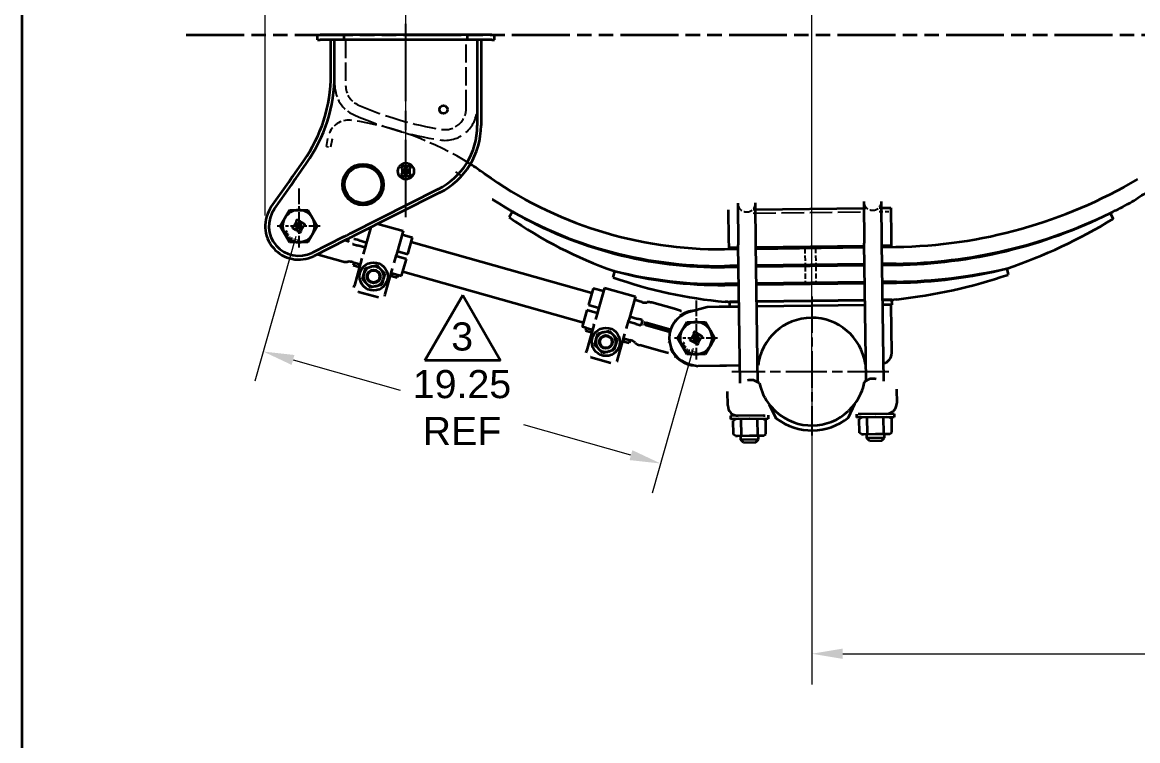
# Model space of a CAD drawing. Header units: inches. Extents: x 0 to 267, y 0 to 172.
# Drawn here: x 7.6 to 59.6, y 45.5 to 79 of the extents above; entities that cross this region are included whole.
import ezdxf
from ezdxf.enums import TextEntityAlignment as Align

# ---------------------------------------------------------------- set-up
doc = ezdxf.new("R2010")
doc.units = ezdxf.units.IN
doc.header["$LTSCALE"] = 8
doc.header["$MEASUREMENT"] = 0
for name, pattern in [('CHAIN', [0.7087, 0.4724, -0.0591, 0.1181, -0.0591]), ('DASHED', [0.2067, 0.1654, -0.0413]), ('DOUBLE_DASH_CHAIN', [1.2403, 0.6614, -0.0827, 0.1654, -0.0827, 0.1654, -0.0827])]:
    doc.linetypes.add(name, pattern=pattern)
for name, color, linetype, lineweight in [('Center Mark(Hutchens)', 7, 'Continuous', 25), ('Centerline(Hutchens)', 7, 'Continuous', 25), ('Dimensions(Hutchens)', 7, 'Continuous', 25), ('Hidden Edges(Hutchens)', 7, 'DASHED', 25), ('Phantom Lines(Hutchens)', 7, 'DOUBLE_DASH_CHAIN', 70), ('Sketch Geometry(Hutchens)', 7, 'Continuous', 35), ('Symbols(Hutchens)', 7, 'Continuous', 25), ('Visible Edges(Hutchens)', 7, 'Continuous', 35)]:
    doc.layers.add(name, color=color, linetype=linetype, lineweight=lineweight)
doc.styles.add('Hutchens .164', font='ARIAL.TTF')
doc.styles.add('Hutchens .180', font='ARIAL.TTF')
doc.dimstyles.new('HUTCHENS STD DIM X.XX', dxfattribs={"dimscale": 8, "dimtxt": 0.164, "dimasz": 0.18, "dimexe": 0.18, "dimexo": 0.0625, "dimgap": 0.09, "dimtad": 0, "dimtih": 1, "dimtoh": 1, "dimrnd": 1e-08, "dimzin": 4, "dimdsep": 46, "dimtxsty": 'Hutchens .164', "dimcen": 0.09, "dimclrd": 211, "dimclre": 211, "dimclrt": 7, "dimadec": 0, "dimazin": 1, "dimtfac": 0.762195, "dimtofl": 0, "dimtmove": 0, "dimatfit": 3, "dimfxl": 0, "dimtolj": 1, "dimtzin": 0, "dimlwd": 9, "dimlwe": 9, "dimarcsym": 0})

# ---------------------------------------------------------------- blocks, each defined once
blk = doc.blocks.new('Borders D-SIZE')
at = {"layer": 'Sketch Geometry(Hutchens)'}
blk.add_line((0.9537, 0.5117), (0.9537, 21.4797), dxfattribs=at)
at = {"layer": 'Symbols(Hutchens)', "color": 7}
for tag, height, style, p in [('PART_NO', 0.164, 'Hutchens .164', (33.0853, 2.8866)), ('Sheet_number', 0.164, 'Hutchens .164', (33.1339, 1.1147)), ('REV', 0.18, 'Hutchens .180', (33.0853, 1.5662)), ('SHTS_(TOTAL)', 0.164, 'Hutchens .164', (33.1339, 0.6452))]:
    blk.add_attdef(tag, text='', height=height, rotation=270, dxfattribs=dict(at, style=style)).set_placement(p, align=Align.MIDDLE_CENTER)
blk = doc.blocks.new('*D30')
at = {"layer": 'Defpoints', "color": 0, "linetype": 'Continuous'}
for p in [(44.44, 62.729), (104.44, 62.78), (104.44, 49.579)]:
    blk.add_point(p, dxfattribs=at)
at = {"layer": 'Dimensions(Hutchens)', "color": 211, "linetype": 'Continuous', "lineweight": 9}
for p, q in [((44.44, 62.229), (44.44, 48.139)), ((104.44, 62.28), (104.44, 48.139)), ((45.88, 49.579), (68.763, 49.579)), ((103, 49.579), (80.527, 49.579))]:
    blk.add_line(p, q, dxfattribs=at)
at = {"layer": 'Dimensions(Hutchens)', "color": 211, "linetype": 'Continuous'}
for points in [[(45.88, 49.819), (45.88, 49.339), (44.44, 49.579)], [(103, 49.819), (103, 49.339), (104.44, 49.579)]]:
    blk.add_solid(points, dxfattribs=at)
at = {"layer": 'Dimensions(Hutchens)', "color": 7, "linetype": 'Continuous', "lineweight": 9, "insert": (74.645, 49.579), "char_height": 1.312, "attachment_point": 5, "style": 'Hutchens .164'}
blk.add_mtext('\\A1; L NOMINAL', dxfattribs=at)
blk = doc.blocks.new('*D33')
at = {"layer": 'Defpoints', "color": 0, "linetype": 'Continuous'}
for p in [(20.516, 69.53), (39.044, 64.306), (37.394, 58.454)]:
    blk.add_point(p, dxfattribs=at)
at = {"layer": 'Dimensions(Hutchens)', "color": 211, "linetype": 'Continuous', "lineweight": 9}
for p, q in [((20.381, 69.049), (18.476, 62.292)), ((38.908, 63.825), (37.003, 57.068)), ((20.252, 63.287), (25.253, 61.877)), ((36.008, 58.845), (31.007, 60.255))]:
    blk.add_line(p, q, dxfattribs=at)
at = {"layer": 'Dimensions(Hutchens)', "color": 211, "linetype": 'Continuous'}
for points in [[(20.318, 63.518), (20.187, 63.056), (18.866, 63.678)], [(36.073, 59.076), (35.943, 58.614), (37.394, 58.454)]]:
    blk.add_solid(points, dxfattribs=at)
at = {"layer": 'Dimensions(Hutchens)', "color": 7, "linetype": 'Continuous', "lineweight": 9, "insert": (28.13, 61.066), "char_height": 1.312, "attachment_point": 5, "style": 'Hutchens .164'}
blk.add_mtext('\\A1;19.25\\PREF', dxfattribs=at)
blk = doc.blocks.new('*D34')
at = {"layer": 'Defpoints', "color": 0, "linetype": 'Continuous'}
for p in [(44.44, 83.953), (25.516, 80.913), (44.44, 62.729)]:
    blk.add_point(p, dxfattribs=at)
at = {"layer": 'Dimensions(Hutchens)', "color": 211, "linetype": 'Continuous', "lineweight": 9}
for p, q in [((25.516, 81.413), (25.516, 85.393)), ((44.44, 63.229), (44.44, 85.393)), ((26.956, 83.953), (32.101, 83.953)), ((43, 83.953), (37.855, 83.953))]:
    blk.add_line(p, q, dxfattribs=at)
at = {"layer": 'Dimensions(Hutchens)', "color": 211, "linetype": 'Continuous'}
for points in [[(26.956, 84.193), (26.956, 83.713), (25.516, 83.953)], [(43, 84.193), (43, 83.713), (44.44, 83.953)]]:
    blk.add_solid(points, dxfattribs=at)
at = {"layer": 'Dimensions(Hutchens)', "color": 7, "linetype": 'Continuous', "lineweight": 9, "insert": (34.978, 83.953), "char_height": 1.312, "attachment_point": 5, "style": 'Hutchens .164'}
blk.add_mtext('\\A1;19.25\\PREF', dxfattribs=at)
blk = doc.blocks.new('*D35')
at = {"layer": 'Defpoints', "color": 0, "linetype": 'Continuous'}
for p in [(18.954, 89.333), (25.516, 69.95), (18.954, 69.53)]:
    blk.add_point(p, dxfattribs=at)
at = {"layer": 'Dimensions(Hutchens)', "color": 211, "linetype": 'Continuous', "lineweight": 9}
for p, q in [((18.954, 70.03), (18.954, 90.773)), ((25.516, 70.45), (25.516, 90.773)), ((18.954, 89.333), (16.482, 89.333)), ((24.076, 89.333), (20.394, 89.333))]:
    blk.add_line(p, q, dxfattribs=at)
at = {"layer": 'Dimensions(Hutchens)', "color": 211, "linetype": 'Continuous'}
for points in [[(20.394, 89.573), (20.394, 89.093), (18.954, 89.333)], [(24.076, 89.573), (24.076, 89.093), (25.516, 89.333)]]:
    blk.add_solid(points, dxfattribs=at)
at = {"layer": 'Dimensions(Hutchens)', "color": 7, "linetype": 'Continuous', "lineweight": 9, "insert": (14.044, 89.333), "char_height": 1.312, "attachment_point": 5, "style": 'Hutchens .164'}
blk.add_mtext('\\A1;6.56\\PREF', dxfattribs=at)
blk = doc.blocks.new('*D39')
at = {"layer": 'Defpoints', "color": 0, "linetype": 'Continuous'}
for p in [(189.954, 98.557), (189.954, 85.178), (18.954, 69.53)]:
    blk.add_point(p, dxfattribs=at)
at = {"layer": 'Dimensions(Hutchens)', "color": 211, "linetype": 'Continuous', "lineweight": 9}
for p, q in [((18.954, 70.03), (18.954, 99.997)), ((189.954, 85.678), (189.954, 99.997)), ((20.394, 98.557), (94.871, 98.557)), ((188.514, 98.557), (114.037, 98.557))]:
    blk.add_line(p, q, dxfattribs=at)
at = {"layer": 'Dimensions(Hutchens)', "color": 211, "linetype": 'Continuous'}
for points in [[(20.394, 98.797), (20.394, 98.317), (18.954, 98.557)], [(188.514, 98.797), (188.514, 98.317), (189.954, 98.557)]]:
    blk.add_solid(points, dxfattribs=at)
at = {"layer": 'Dimensions(Hutchens)', "color": 7, "linetype": 'Continuous', "lineweight": 9, "insert": (104.454, 98.557), "char_height": 1.312, "attachment_point": 5, "style": 'Hutchens .164'}
blk.add_mtext('\\A1; E REC CLEARANCE', dxfattribs=at)
blk = doc.blocks.new('FLAG')
at = {"layer": 'Sketch Geometry(Hutchens)'}
for p, q in [((-0.22, -0.1905), (0, 0.1905)), ((0, 0.1905), (0.22, -0.1905)), ((0.22, -0.1905), (-0.22, -0.1905))]:
    blk.add_line(p, q, dxfattribs=at)
at = {"layer": 'Symbols(Hutchens)', "color": 7, "style": 'Hutchens .164'}
blk.add_attdef('NO:', text='', height=0.164, dxfattribs=at).set_placement((-0.0034, -0.0497), align=Align.MIDDLE_CENTER)

msp = doc.modelspace()

# ---------------------------------------------------------------- linework, layer by layer
at = {"layer": 'Center Mark(Hutchens)', "linetype": 'CHAIN', "ltscale": 0.190971}
for p, q in [((20.5163, 71.2816), (20.5163, 68.53)), ((39.044, 66.0577), (39.044, 63.3062))]:
    msp.add_line(p, q, dxfattribs=at)
at = {"layer": 'Center Mark(Hutchens)', "linetype": 'CHAIN', "ltscale": 0.138781}
for p, q in [((21.5163, 69.53), (19.5163, 69.53)), ((40.044, 64.3062), (38.044, 64.3062))]:
    msp.add_line(p, q, dxfattribs=at)
at = {"layer": 'Center Mark(Hutchens)', "linetype": 'CHAIN', "ltscale": 0.451143}
msp.add_line((44.4401, 66.2533), (44.4401, 59.755), dxfattribs=at)
at = {"layer": 'Center Mark(Hutchens)', "linetype": 'CHAIN', "ltscale": 0.50831}
msp.add_line((48.0247, 62.7294), (40.7032, 62.7294), dxfattribs=at)
at = {"layer": 'Centerline(Hutchens)', "linetype": 'CHAIN', "ltscale": 0.954115}
msp.add_line((25.5163, 69.9498), (25.5163, 80.9127), dxfattribs=at)
at = {"layer": 'Hidden Edges(Hutchens)', "ltscale": 0.642537}
for p, q in [((22.2038, 76.0925), (22.2038, 78.2175)), ((22.7038, 78.2175), (22.7038, 76.0925)), ((28.3288, 75.03), (28.3288, 78.2175)), ((28.8288, 78.2175), (28.8288, 75.03))]:
    msp.add_line(p, q, dxfattribs=at)
at = {"layer": 'Hidden Edges(Hutchens)', "ltscale": 0.299877}
msp.add_line((21.8136, 73.2406), (21.8684, 73.6206), dxfattribs=at)
at = {"layer": 'Hidden Edges(Hutchens)', "ltscale": 0.298367}
msp.add_line((22.0802, 73.5861), (22.0016, 73.2135), dxfattribs=at)
at = {"layer": 'Hidden Edges(Hutchens)', "ltscale": 0.001489}
msp.add_line((22.0812, 73.5899), (22.0802, 73.5861), dxfattribs=at)
at = {"layer": 'Hidden Edges(Hutchens)', "ltscale": 0.045142}
msp.add_line((21.8136, 73.2406), (22.0016, 73.2135), dxfattribs=at)
at = {"layer": 'Hidden Edges(Hutchens)', "ltscale": 0.025212}
for p, q in [((41.7093, 70.3059), (41.8156, 70.3073)), ((46.8652, 70.3734), (46.9715, 70.3748)), ((47.5838, 70.3829), (47.6901, 70.3842))]:
    msp.add_line(p, q, dxfattribs=at)
at = {"layer": 'Hidden Edges(Hutchens)', "ltscale": 0.127887}
msp.add_line((47.5861, 70.2099), (48.1236, 70.2169), dxfattribs=at)
at = {"layer": 'Hidden Edges(Hutchens)', "ltscale": 0.795632}
msp.add_line((41.7116, 70.1329), (46.9737, 70.2018), dxfattribs=at)
at = {"layer": 'Hidden Edges(Hutchens)', "ltscale": 0.18751}
for p, q in [((44.1144, 68.506), (44.1247, 67.7181)), ((44.6144, 68.5125), (44.6247, 67.7246))]:
    msp.add_line(p, q, dxfattribs=at)
at = {"layer": 'Hidden Edges(Hutchens)', "ltscale": 0.187515}
for p, q in [((44.1254, 67.6681), (44.1357, 66.8801)), ((44.6253, 67.6746), (44.6357, 66.8867))]:
    msp.add_line(p, q, dxfattribs=at)
at = {"layer": 'Hidden Edges(Hutchens)', "ltscale": 0.101732, "flags": 128}
msp.add_lwpolyline([(21.9478, 73.8891), (21.9426, 73.8774)], dxfattribs=at)
at = {"layer": 'Hidden Edges(Hutchens)', "ltscale": 0.089693, "flags": 128}
msp.add_lwpolyline([(22.0812, 73.5899), (22.0829, 73.5961)], dxfattribs=at)
at = {"layer": 'Hidden Edges(Hutchens)', "ltscale": 0.67033, "flags": 128}
msp.add_lwpolyline([(28.1114, 71.8689), (27.8353, 72.0659)], dxfattribs=at)
at = {"layer": 'Hidden Edges(Hutchens)', "ltscale": 0.413586}
msp.add_arc((23.7038, 76.0925), 1.5, 180, 246.36914, dxfattribs=at)
at = {"layer": 'Hidden Edges(Hutchens)', "ltscale": 0.275691}
msp.add_arc((23.7038, 76.0925), 1, 180, 246.36914, dxfattribs=at)
at = {"layer": 'Hidden Edges(Hutchens)', "ltscale": 0.814862}
msp.add_arc((29.6664, 89.7202), 15.875, 246.36914, 260.95878, dxfattribs=at)
at = {"layer": 'Hidden Edges(Hutchens)', "ltscale": 0.784015}
msp.add_arc((27.3288, 75.03), 1.5, 260.95878, 0, dxfattribs=at)
at = {"layer": 'Hidden Edges(Hutchens)', "ltscale": 0.411456}
msp.add_arc((27.3288, 75.03), 1, 260.95878, 0, dxfattribs=at)
at = {"layer": 'Hidden Edges(Hutchens)', "ltscale": 0.306081}
msp.add_arc((22.8576, 73.4739), 1, 81.78787, 155.47047, dxfattribs=at)
at = {"layer": 'Hidden Edges(Hutchens)', "ltscale": 0.717141}
msp.add_arc((20.9963, 60.5775), 14.03, 57.57338, 81.78758, dxfattribs=at)
at = {"layer": 'Hidden Edges(Hutchens)', "ltscale": 0.840527}
msp.add_arc((29.6664, 89.7202), 16.375, 246.36914, 260.95878, dxfattribs=at)
at = {"layer": 'Hidden Edges(Hutchens)', "ltscale": 0.308439}
for centre in [(41.3992, 70.6027), (47.2737, 70.6797)]:
    msp.add_arc(centre, 0.4125, 180.75074, 0.75074, dxfattribs=at)
at = {"layer": 'Phantom Lines(Hutchens)', "lineweight": 35, "ltscale": 0.510024}
msp.add_line((15.2761, 78.4495), (197.4599, 78.4495), dxfattribs=at)
at = {"layer": 'Visible Edges(Hutchens)'}
for p, q in [((21.3913, 78.4495), (21.5163, 78.4495)), ((21.3913, 78.2175), (21.3913, 78.4495)), ((21.3913, 78.2175), (21.5163, 78.2175)), ((22.6413, 78.4495), (21.5163, 78.4495)), ((22.6413, 78.2175), (21.5163, 78.2175)), ((22.0163, 76.5925), (22.0163, 78.2175)), ((22.1893, 76.5925), (22.1893, 78.2175)), ((23.0163, 78.4495), (22.6413, 78.4495)), ((22.6413, 78.2175), (22.6413, 78.4495)), ((23.0163, 78.2175), (22.6413, 78.2175)), ((25.4851, 78.4495), (23.0163, 78.4495)), ((25.4851, 78.2175), (23.0163, 78.2175)), ((25.5163, 78.4182), (25.4851, 78.4495)), ((25.4851, 78.4495), (25.5476, 78.4495)), ((25.4851, 78.2175), (25.5163, 78.2487)), ((25.4851, 78.2175), (25.5476, 78.2175)), ((25.5476, 78.4495), (25.5163, 78.4182)), ((25.5163, 78.2487), (25.5476, 78.2175)), ((28.0163, 78.4495), (25.5476, 78.4495)), ((28.0163, 78.2175), (25.5476, 78.2175)), ((28.3913, 78.4495), (28.0163, 78.4495)), ((28.3913, 78.2175), (28.0163, 78.2175)), ((29.5163, 78.4495), (28.3913, 78.4495)), ((28.3913, 78.2175), (28.3913, 78.4495)), ((29.5163, 78.2175), (28.3913, 78.2175)), ((28.8433, 78.2175), (28.8433, 74.2175)), ((29.0163, 78.2175), (29.0163, 74.2175)), ((29.5163, 78.4495), (29.6413, 78.4495)), ((29.5163, 78.2175), (29.6413, 78.2175)), ((29.6413, 78.2175), (29.6413, 78.4495)), ((20.2529, 71.8705), (20.7408, 72.5637)), ((20.3771, 71.7464), (20.8822, 72.4641)), ((25.4695, 72.3112), (25.3288, 72.3112)), ((25.7038, 72.3112), (25.5632, 72.3112)), ((20.1324, 71.6993), (20.2192, 71.8227)), ((20.2192, 71.8227), (20.2529, 71.8705)), ((25.2976, 72.28), (25.2976, 72.2487)), ((25.2976, 71.9362), (25.2976, 71.905)), ((25.3288, 72.2175), (25.3335, 72.2175)), ((25.3335, 71.9675), (25.3288, 71.9675)), ((25.3288, 71.8737), (25.4695, 71.8737)), ((25.3335, 72.2175), (25.3335, 71.9675)), ((25.4585, 72.2175), (25.4695, 72.2175)), ((25.4585, 72.211), (25.4585, 72.2175)), ((25.4585, 71.9675), (25.4585, 71.974)), ((25.4695, 71.9675), (25.4585, 71.9675)), ((25.5007, 72.2487), (25.5007, 72.28)), ((25.5007, 71.905), (25.5007, 71.9362)), ((25.532, 72.28), (25.532, 72.2487)), ((25.532, 71.9362), (25.532, 71.905)), ((25.5632, 72.2175), (25.5742, 72.2175)), ((25.5742, 71.9675), (25.5632, 71.9675)), ((25.5632, 71.8737), (25.7038, 71.8737)), ((25.5742, 72.2175), (25.5742, 72.211)), ((25.5742, 71.974), (25.5742, 71.9675)), ((25.6992, 71.9675), (25.6992, 72.2175)), ((25.6992, 72.2175), (25.7038, 72.2175)), ((25.7038, 71.9675), (25.6992, 71.9675)), ((25.7351, 72.2487), (25.7351, 72.28)), ((25.7351, 71.905), (25.7351, 71.9362)), ((19.2386, 70.4293), (20.0521, 71.5852)), ((19.38, 70.3297), (20.1763, 71.461)), ((20.1324, 71.6993), (20.0521, 71.5852)), ((20.2566, 71.5752), (20.1763, 71.461)), ((20.2566, 71.5752), (20.3434, 71.6985)), ((20.3434, 71.6985), (20.3771, 71.7464)), ((27.0128, 71.2461), (22.9324, 69.191)), ((27.0907, 71.0915), (23.0612, 69.0622)), ((19.8668, 69.905), (20.0833, 70.28)), ((20.0833, 70.28), (20.5163, 70.28)), ((20.5163, 70.28), (20.9494, 70.28)), ((20.9494, 70.28), (21.1659, 69.905)), ((30.3319, 69.9476), (30.4821, 70.207)), ((40.5599, 70.2564), (40.5595, 70.2908)), ((40.577, 68.9516), (40.5599, 70.2564)), ((40.9867, 70.5973), (41.0122, 68.6537)), ((41.8371, 68.6646), (41.8117, 70.6081)), ((41.8156, 70.3073), (46.8652, 70.3734)), ((46.8612, 70.6743), (46.8867, 68.7307)), ((47.7116, 68.7415), (47.6862, 70.6851)), ((47.6901, 70.3842), (48.1213, 70.3899)), ((48.1213, 70.3899), (48.1218, 70.3555)), ((48.1218, 70.3555), (48.1389, 69.0507)), ((19.6503, 69.53), (19.8668, 69.905)), ((20.421, 69.7303), (20.2952, 69.5125)), ((20.4207, 69.8017), (20.4054, 69.7753)), ((20.4168, 69.7326), (20.421, 69.7303)), ((20.5851, 69.7429), (20.4633, 69.8132)), ((20.5813, 69.6738), (20.5966, 69.7002)), ((20.7881, 69.6257), (20.6663, 69.696)), ((21.1659, 69.905), (21.3824, 69.53)), ((58.3528, 70.1377), (58.4839, 69.8679)), ((19.8668, 69.155), (19.6503, 69.53)), ((19.9426, 69.2542), (19.8235, 69.2487)), ((19.8235, 69.2487), (19.832, 69.2339)), ((19.832, 69.2339), (19.9463, 69.24)), ((19.9238, 69.3149), (19.9116, 69.3078)), ((19.9116, 69.3078), (19.9426, 69.2542)), ((19.9619, 69.249), (19.9238, 69.3149)), ((19.9463, 69.24), (19.9619, 69.249)), ((20.2484, 69.5034), (20.2332, 69.477)), ((20.2446, 69.4343), (20.3664, 69.364)), ((20.2952, 69.5125), (20.2911, 69.5148)), ((20.4035, 69.45), (20.4155, 69.4707)), ((20.4129, 69.4445), (20.4035, 69.45)), ((20.4091, 69.3754), (20.4243, 69.4018)), ((20.4514, 69.3862), (20.4361, 69.3598)), ((20.4476, 69.3171), (20.5693, 69.2468)), ((20.5035, 69.3922), (20.4941, 69.3976)), ((20.5155, 69.413), (20.5035, 69.3922)), ((20.5172, 69.647), (20.5292, 69.6678)), ((20.5292, 69.6678), (20.5386, 69.6623)), ((20.6236, 69.6845), (20.6084, 69.6581)), ((20.6117, 69.3297), (20.7375, 69.5475)), ((20.6158, 69.3273), (20.6117, 69.3297)), ((20.612, 69.2582), (20.6273, 69.2846)), ((20.6292, 69.61), (20.6172, 69.5892)), ((20.6198, 69.6154), (20.6292, 69.61)), ((20.7375, 69.5475), (20.7416, 69.5451)), ((20.7843, 69.5566), (20.7995, 69.583)), ((21.3824, 69.53), (21.1659, 69.155)), ((22.9324, 69.191), (22.8782, 69.1637)), ((23.877, 69.473), (23.6334, 68.609)), ((24.2028, 69.6371), (25.3876, 69.3031)), ((25.3876, 69.3031), (25.0771, 68.2019)), ((20.0833, 68.78), (19.8668, 69.155)), ((19.9187, 69.1), (19.9093, 69.0921)), ((19.9093, 69.0921), (19.947, 69.0473)), ((19.9327, 69.0833), (19.9187, 69.1)), ((19.9943, 69.135), (19.9327, 69.0833)), ((19.9427, 69.0715), (20.0255, 69.141)), ((19.9564, 69.0551), (19.9427, 69.0715)), ((19.947, 69.0473), (19.9564, 69.0551)), ((19.9888, 69.1587), (19.9803, 69.1517)), ((19.9803, 69.1517), (19.9943, 69.135)), ((20.0255, 69.141), (20.0175, 69.1505)), ((20.0458, 68.97), (20.0369, 68.9574)), ((20.0464, 68.9696), (20.0458, 68.97)), ((20.5163, 68.78), (20.0833, 68.78)), ((20.1647, 68.9521), (20.1574, 68.9395)), ((20.1574, 68.9395), (20.1967, 68.9168)), ((20.204, 68.9294), (20.1647, 68.9521)), ((20.1967, 68.9168), (20.204, 68.9294)), ((20.4084, 68.8115), (20.4054, 68.7947)), ((20.4054, 68.7947), (20.4783, 68.7819)), ((20.4807, 68.7956), (20.4227, 68.8058)), ((20.428, 68.9079), (20.425, 68.891)), ((20.425, 68.891), (20.4258, 68.8909)), ((20.4783, 68.7819), (20.4807, 68.7956)), ((20.9494, 68.78), (20.5163, 68.78)), ((21.1659, 69.155), (20.9494, 68.78)), ((22.6091, 69.0282), (21.1413, 68.289)), ((22.7379, 68.8994), (21.2192, 68.1345)), ((22.6091, 69.0282), (22.7385, 69.0933)), ((22.8454, 68.8084), (22.6607, 68.8605)), ((22.6721, 68.8572), (22.675, 68.8677)), ((22.7379, 68.8994), (22.8673, 68.9645)), ((22.8782, 69.1637), (22.7385, 69.0933)), ((22.8263, 68.9436), (22.7924, 68.8233)), ((22.826, 68.9437), (22.8793, 68.9287)), ((23.007, 69.0349), (22.8673, 68.9645)), ((23.0612, 69.0622), (23.007, 69.0349)), ((23.0236, 68.6932), (23.0319, 68.6909)), ((23.05, 68.6858), (23.0319, 68.6909)), ((23.05, 68.6858), (23.2534, 68.6284)), ((23.0997, 68.9315), (23.0914, 68.9338)), ((23.0997, 68.9315), (23.1178, 68.9264)), ((23.3212, 68.869), (23.1178, 68.9264)), ((23.3212, 68.869), (23.6783, 68.7683)), ((25.3406, 69.1366), (25.8218, 69.0009)), ((25.6033, 68.2256), (25.8218, 69.0009)), ((25.7647, 68.7983), (34.1864, 66.4238)), ((40.5828, 68.5097), (40.577, 68.9516)), ((41.0967, 62.2021), (41.0122, 68.6537)), ((41.9213, 62.24), (41.8371, 68.6646)), ((46.9709, 62.3061), (46.8867, 68.7307)), ((47.7962, 62.2899), (47.7116, 68.7415)), ((48.1389, 69.0507), (48.1447, 68.6088)), ((21.3771, 68.214), (21.5296, 68.171)), ((21.5296, 68.171), (22.5821, 67.8743)), ((23.6105, 68.5277), (23.2534, 68.6284)), ((23.6313, 68.6017), (23.526, 68.2281)), ((23.6334, 68.609), (23.6313, 68.6017)), ((24.9697, 67.8211), (25.075, 68.1947)), ((25.0771, 68.2019), (25.075, 68.1947)), ((25.122, 68.3613), (25.6033, 68.2256)), ((40.3647, 68.4569), (41.0147, 68.4654)), ((40.5828, 68.5097), (40.6141, 68.5101)), ((41.014, 68.5154), (40.6141, 68.5101)), ((40.6147, 68.4601), (40.6141, 68.5101)), ((41.0147, 68.4654), (40.6147, 68.4601)), ((46.8885, 68.5923), (41.8389, 68.5262)), ((41.8396, 68.4762), (46.8892, 68.5423)), ((46.8892, 68.5423), (41.8396, 68.4762)), ((48.1134, 68.6084), (47.7134, 68.6032)), ((47.7141, 68.5532), (48.364, 68.5617)), ((48.1141, 68.5584), (47.7141, 68.5532)), ((48.1134, 68.6084), (48.1447, 68.6088)), ((48.1141, 68.5584), (48.1134, 68.6084)), ((22.8186, 67.8654), (22.7982, 67.862)), ((23.0348, 67.8531), (23.0913, 67.8372)), ((23.0913, 67.8372), (23.0547, 67.7073)), ((23.0547, 67.7073), (23.3254, 67.6309)), ((23.0913, 67.8372), (23.362, 67.7609)), ((23.4518, 67.9649), (23.1111, 66.7564)), ((23.362, 67.7609), (23.3254, 67.6309)), ((23.3254, 67.6309), (23.3552, 67.6225)), ((23.3919, 67.7525), (23.362, 67.7609)), ((23.6322, 67.5691), (23.8736, 67.6305)), ((23.8736, 67.6305), (23.9156, 67.6412)), ((23.9156, 67.6412), (24.157, 67.7025)), ((24.157, 67.7025), (24.3309, 67.5241)), ((25.5354, 67.985), (25.0542, 68.1207)), ((25.3168, 67.2097), (25.5354, 67.985)), ((41.025, 67.6774), (40.375, 67.6689)), ((40.3756, 67.6189), (41.0257, 67.6275)), ((41.025, 67.6775), (40.625, 67.6722)), ((40.6257, 67.6222), (40.625, 67.6722)), ((41.0257, 67.6275), (40.6257, 67.6222)), ((46.8995, 67.7544), (41.8499, 67.6883)), ((46.8995, 67.7544), (41.8499, 67.6883)), ((41.8506, 67.6383), (46.9002, 67.7044)), ((46.9002, 67.7044), (41.8506, 67.6383)), ((48.3744, 67.7738), (47.7244, 67.7652)), ((48.1244, 67.7705), (47.7244, 67.7652)), ((47.7251, 67.7152), (48.375, 67.7238)), ((48.125, 67.7205), (47.7251, 67.7152)), ((48.125, 67.7205), (48.1244, 67.7705)), ((23.4852, 67.0479), (23.5528, 67.2877)), ((23.5528, 67.2877), (23.5646, 67.3294)), ((23.5646, 67.3294), (23.6322, 67.5691)), ((24.3309, 67.5241), (24.3611, 67.493)), ((24.3611, 67.493), (24.535, 67.3146)), ((24.535, 67.3146), (24.4674, 67.0748)), ((24.5548, 66.3494), (24.8955, 67.5578)), ((24.799, 67.2155), (24.7992, 67.2154)), ((24.7992, 67.2154), (24.8293, 67.2069)), ((24.8659, 67.3369), (24.8293, 67.2069)), ((24.8293, 67.2069), (25.1, 67.1306)), ((24.8356, 67.3454), (24.8358, 67.3453)), ((24.8659, 67.3369), (24.8358, 67.3453)), ((24.8659, 67.3369), (25.1366, 67.2605)), ((25.1366, 67.2605), (25.1, 67.1306)), ((25.1366, 67.2605), (25.3168, 67.2097)), ((25.374, 67.4123), (33.7956, 65.0379)), ((35.1843, 67.139), (35.2626, 67.4281)), ((53.5249, 67.5527), (53.5921, 67.2603)), ((23.0877, 66.6734), (23.1111, 66.7564)), ((23.659, 66.8695), (23.4852, 67.0479)), ((23.6893, 66.8385), (23.659, 66.8695)), ((23.8631, 66.66), (23.6893, 66.8385)), ((24.1046, 66.7214), (23.8631, 66.66)), ((24.1466, 66.732), (24.1046, 66.7214)), ((24.388, 66.7934), (24.1466, 66.732)), ((24.4556, 67.0331), (24.388, 66.7934)), ((24.4674, 67.0748), (24.4556, 67.0331)), ((34.2435, 66.6264), (34.0249, 65.8511)), ((34.7247, 66.4907), (34.2435, 66.6264)), ((34.7717, 66.6572), (34.4612, 65.5561)), ((34.7717, 66.6572), (36.2154, 66.2502)), ((41.036, 66.8395), (40.386, 66.831)), ((40.3867, 66.781), (41.0366, 66.7895)), ((41.036, 66.8395), (40.636, 66.8343)), ((40.6367, 66.7843), (40.636, 66.8343)), ((41.0366, 66.7895), (40.6367, 66.7843)), ((46.9105, 66.9165), (41.8609, 66.8503)), ((46.9105, 66.9165), (41.8609, 66.8503)), ((41.8616, 66.8003), (46.9111, 66.8665)), ((46.9111, 66.8665), (41.8616, 66.8003)), ((48.3853, 66.9358), (47.7354, 66.9273)), ((48.1354, 66.9326), (47.7354, 66.9273)), ((47.7361, 66.8773), (48.386, 66.8858)), ((48.136, 66.8826), (47.7361, 66.8773)), ((48.136, 66.8826), (48.1354, 66.9326)), ((23.3075, 66.4702), (24.2377, 66.208)), ((24.5314, 66.2664), (24.5548, 66.3494)), ((36.2154, 66.2502), (35.9049, 65.149)), ((36.5255, 65.983), (36.1685, 66.0837)), ((41.8719, 66.0129), (46.9214, 66.079)), ((46.9214, 66.079), (41.8719, 66.0129)), ((47.7464, 66.0898), (48.2713, 66.0967)), ((48.1776, 66.0955), (47.7464, 66.0898)), ((48.1806, 65.8635), (48.1776, 66.0955)), ((48.3972, 66.1098), (48.2713, 66.0967)), ((33.9571, 65.6105), (33.7385, 64.8353)), ((34.4383, 65.4748), (33.9571, 65.6105)), ((34.0249, 65.8511), (34.5062, 65.7155)), ((34.4592, 65.5488), (34.3538, 65.1752)), ((34.4612, 65.5561), (34.4592, 65.5488)), ((36.7417, 65.9708), (36.7621, 65.9741)), ((38.0307, 65.6651), (36.9783, 65.9619)), ((38.3172, 65.5844), (38.0307, 65.6651)), ((39.5603, 65.7505), (38.7047, 65.5092)), ((40.1164, 65.7578), (39.5603, 65.7505)), ((40.4236, 65.7619), (40.1164, 65.7578)), ((40.522, 65.9952), (40.3969, 66.0046)), ((41.05, 65.7701), (40.4236, 65.7619)), ((40.522, 65.9952), (41.047, 66.002)), ((41.047, 66.002), (40.6157, 65.9964)), ((40.6188, 65.7644), (40.6157, 65.9964)), ((46.9245, 65.847), (41.8749, 65.7809)), ((46.9245, 65.847), (41.8749, 65.7809)), ((48.1806, 65.8635), (47.7494, 65.8578)), ((48.1338, 65.8629), (47.7494, 65.8578)), ((48.1632, 63.6131), (48.1338, 65.8629)), ((35.7976, 64.7682), (35.9029, 65.1418)), ((36.2391, 64.9671), (35.882, 65.0678)), ((35.9049, 65.149), (35.9029, 65.1418)), ((35.9499, 65.3084), (36.307, 65.2077)), ((36.5104, 65.1504), (36.307, 65.2077)), ((36.4909, 64.8969), (36.5584, 65.1361)), ((36.5104, 65.1504), (36.5284, 65.1453)), ((36.5368, 65.1429), (36.5285, 65.1453)), ((36.6703, 65.0724), (36.6196, 64.8927)), ((36.7149, 65.0278), (37.8594, 64.7051)), ((38.0801, 65.1484), (38.0841, 65.1068)), ((38.3257, 65.3291), (38.2911, 65.3413)), ((38.3945, 64.6812), (38.611, 65.0562)), ((38.611, 65.0562), (39.044, 65.0562)), ((39.044, 65.0562), (39.477, 65.0562)), ((39.477, 65.0562), (39.6935, 64.6812)), ((33.919, 64.7844), (33.7385, 64.8353)), ((33.919, 64.7844), (33.8823, 64.6544)), ((33.8823, 64.6544), (34.153, 64.5781)), ((33.919, 64.7844), (34.1897, 64.708)), ((34.2796, 64.912), (33.9389, 63.7035)), ((34.1897, 64.708), (34.153, 64.5781)), ((34.153, 64.5781), (34.1831, 64.5696)), ((34.2197, 64.6996), (34.1897, 64.708)), ((34.3924, 64.2765), (34.46, 64.5163)), ((34.46, 64.5163), (34.7015, 64.5776)), ((34.7015, 64.5776), (34.7434, 64.5883)), ((34.7434, 64.5883), (34.9849, 64.6496)), ((34.9849, 64.6496), (35.1587, 64.4712)), ((35.3826, 63.2965), (35.7233, 64.5049)), ((36.2391, 64.9671), (36.4425, 64.9098)), ((36.4606, 64.9047), (36.4426, 64.9098)), ((36.4606, 64.9047), (36.4689, 64.9023)), ((37.8255, 64.5848), (36.681, 64.9075)), ((38.178, 64.3062), (38.3945, 64.6812)), ((38.9486, 64.5064), (38.8229, 64.2886)), ((38.9483, 64.5779), (38.9331, 64.5515)), ((38.9445, 64.5088), (38.9486, 64.5064)), ((39.1128, 64.519), (38.991, 64.5893)), ((39.6935, 64.6812), (39.91, 64.3062)), ((34.313, 63.995), (34.3806, 64.2348)), ((34.4869, 63.8166), (34.313, 63.995)), ((34.3806, 64.2348), (34.3924, 64.2765)), ((35.1587, 64.4712), (35.189, 64.4401)), ((35.189, 64.4401), (35.3628, 64.2617)), ((35.2835, 63.9803), (35.2159, 63.7405)), ((35.2952, 64.022), (35.2835, 63.9803)), ((35.3628, 64.2617), (35.2952, 64.022)), ((35.6268, 64.1626), (35.6569, 64.1541)), ((35.6935, 64.284), (35.6569, 64.1541)), ((35.6569, 64.1541), (35.9276, 64.0778)), ((35.6935, 64.284), (35.6634, 64.2925)), ((35.6935, 64.284), (35.9642, 64.2077)), ((35.9642, 64.2077), (35.9276, 64.0778)), ((36.0205, 64.1918), (35.9642, 64.2077)), ((36.2112, 64.0894), (36.2269, 64.0759)), ((37.4701, 63.6766), (36.4176, 63.9734)), ((37.7821, 64.0915), (37.8072, 64.1248)), ((38.3945, 63.9312), (38.178, 64.3062)), ((38.4703, 64.0304), (38.3511, 64.0249)), ((38.3511, 64.0249), (38.3597, 64.0101)), ((38.3597, 64.0101), (38.474, 64.0161)), ((38.4515, 64.0911), (38.4393, 64.084)), ((38.4393, 64.084), (38.4703, 64.0304)), ((38.4896, 64.0251), (38.4515, 64.0911)), ((38.474, 64.0161), (38.4896, 64.0251)), ((38.7761, 64.2796), (38.7608, 64.2531)), ((38.7722, 64.2105), (38.894, 64.1401)), ((38.8229, 64.2886), (38.8187, 64.291)), ((38.9311, 64.2261), (38.9431, 64.2469)), ((38.9405, 64.2207), (38.9311, 64.2261)), ((38.9367, 64.1516), (38.952, 64.178)), ((38.979, 64.1624), (38.9638, 64.136)), ((38.9752, 64.0933), (39.097, 64.023)), ((39.0311, 64.1684), (39.0217, 64.1738)), ((39.0431, 64.1892), (39.0311, 64.1684)), ((39.0449, 64.4232), (39.0569, 64.4439)), ((39.0569, 64.4439), (39.0663, 64.4385)), ((39.109, 64.4499), (39.1242, 64.4763)), ((39.1513, 64.4607), (39.136, 64.4343)), ((39.1394, 64.1059), (39.2651, 64.3237)), ((39.1435, 64.1035), (39.1394, 64.1059)), ((39.1397, 64.0344), (39.1549, 64.0608)), ((39.1569, 64.3862), (39.1449, 64.3654)), ((39.1475, 64.3916), (39.1569, 64.3862)), ((39.3158, 64.4018), (39.194, 64.4722)), ((39.2651, 64.3237), (39.2693, 64.3213)), ((39.3119, 64.3327), (39.3272, 64.3592)), ((39.91, 64.3062), (39.6935, 63.9312)), ((33.9155, 63.6205), (33.9389, 63.7035)), ((34.5171, 63.7856), (34.4869, 63.8166)), ((34.691, 63.6071), (34.5171, 63.7856)), ((34.9324, 63.6685), (34.691, 63.6071)), ((34.9744, 63.6791), (34.9324, 63.6685)), ((35.2159, 63.7405), (34.9744, 63.6791)), ((37.7565, 63.5959), (37.4701, 63.6766)), ((37.8971, 63.8091), (37.8613, 63.8167)), ((38.611, 63.5562), (38.3945, 63.9312)), ((38.4464, 63.8762), (38.437, 63.8683)), ((38.437, 63.8683), (38.4746, 63.8234)), ((38.4604, 63.8595), (38.4464, 63.8762)), ((38.522, 63.9112), (38.4604, 63.8595)), ((38.4703, 63.8476), (38.5532, 63.9171)), ((38.484, 63.8313), (38.4703, 63.8476)), ((38.4746, 63.8234), (38.484, 63.8313)), ((38.5164, 63.9349), (38.508, 63.9279)), ((38.508, 63.9279), (38.522, 63.9112)), ((38.5532, 63.9171), (38.5452, 63.9267)), ((38.5734, 63.7462), (38.5646, 63.7335)), ((38.5741, 63.7458), (38.5734, 63.7462)), ((39.044, 63.5562), (38.611, 63.5562)), ((38.6923, 63.7283), (38.685, 63.7156)), ((38.685, 63.7156), (38.7244, 63.6929)), ((38.7317, 63.7056), (38.6923, 63.7283)), ((38.7244, 63.6929), (38.7317, 63.7056)), ((38.9361, 63.5877), (38.9331, 63.5709)), ((38.9331, 63.5709), (39.006, 63.5581)), ((39.0084, 63.5718), (38.9504, 63.582)), ((38.9556, 63.684), (38.9526, 63.6672)), ((38.9526, 63.6672), (38.9535, 63.667)), ((39.006, 63.5581), (39.0084, 63.5718)), ((39.477, 63.5562), (39.044, 63.5562)), ((39.6935, 63.9312), (39.477, 63.5562)), ((34.1354, 63.4173), (35.0656, 63.1551)), ((35.3592, 63.2135), (35.3826, 63.2965)), ((38.7363, 63.0946), (39.1299, 62.9947)), ((40.1524, 63.0081), (39.1299, 62.9947)), ((40.4596, 63.0121), (40.1524, 63.0081)), ((41.086, 63.0203), (40.4596, 63.0121)), ((41.936, 63.0314), (41.911, 63.0311)), ((46.9605, 63.0973), (46.9355, 63.0969)), ((46.896, 62.2615), (47.1645, 62.4213)), ((47.1645, 62.4213), (47.3819, 62.4242)), ((41.7247, 62.35), (41.5074, 62.3472)), ((41.9974, 62.1973), (41.7247, 62.35)), ((46.9164, 62.2737), (46.9226, 62.2979)), ((46.9226, 62.2979), (46.9467, 62.2917)), ((48.3886, 61.9212), (48.3972, 61.2631)), ((40.5229, 61.1599), (40.5142, 61.818)), ((42.4738, 61.1855), (42.7794, 60.8607)), ((42.7834, 60.557), (42.4738, 61.1855)), ((46.4462, 61.2376), (46.1492, 60.9048)), ((46.1532, 60.6012), (46.4462, 61.2376)), ((42.1845, 60.6997), (40.6542, 60.6796)), ((40.6542, 60.6796), (40.6562, 60.5231)), ((42.4061, 60.5461), (40.6562, 60.5231)), ((40.8752, 60.526), (40.7745, 60.4661)), ((40.7831, 59.8073), (40.7745, 60.4661)), ((41.1618, 59.8123), (41.1532, 60.471)), ((41.9192, 59.8222), (41.9106, 60.481)), ((42.1845, 60.6997), (42.2615, 60.7007)), ((42.1871, 60.5432), (42.2893, 60.4859)), ((42.298, 59.8272), (42.2893, 60.4859)), ((42.404, 60.7025), (42.4061, 60.5461)), ((46.5287, 60.7566), (46.5307, 60.6001)), ((48.2806, 60.623), (46.5307, 60.6001)), ((46.7497, 60.603), (46.649, 60.5431)), ((46.6576, 59.8843), (46.649, 60.5431)), ((46.7481, 60.7595), (46.6712, 60.7585)), ((48.2785, 60.7795), (46.7481, 60.7595)), ((47.0363, 59.8893), (47.0277, 60.548)), ((47.7937, 59.8992), (47.7851, 60.5579)), ((48.0616, 60.6202), (48.1638, 60.5629)), ((48.1724, 59.9042), (48.1638, 60.5629)), ((48.2785, 60.7795), (48.2806, 60.623)), ((40.8854, 59.7501), (40.7831, 59.8073)), ((42.1972, 59.7673), (42.298, 59.8272)), ((46.7599, 59.827), (46.6576, 59.8843)), ((46.7599, 59.827), (46.8477, 59.8282)), ((46.8477, 59.8282), (47.4158, 59.8356)), ((47.0059, 59.6378), (47.0033, 59.8302)), ((47.4158, 59.8356), (47.9839, 59.8431)), ((47.8308, 59.6486), (47.8283, 59.841)), ((47.9839, 59.8431), (48.0717, 59.8442)), ((48.0717, 59.8442), (48.1724, 59.9042)), ((40.8854, 59.7501), (40.9732, 59.7512)), ((40.9732, 59.7512), (41.5413, 59.7587)), ((41.1314, 59.5608), (41.1288, 59.7533)), ((41.9563, 59.5716), (41.1314, 59.5608)), ((41.258, 59.4374), (41.1314, 59.5608)), ((41.258, 59.4374), (41.8329, 59.445)), ((41.5413, 59.7587), (42.1094, 59.7661)), ((41.8329, 59.445), (41.9563, 59.5716)), ((41.9563, 59.5716), (41.9538, 59.7641)), ((42.1094, 59.7661), (42.1972, 59.7673)), ((47.8308, 59.6486), (47.0059, 59.6378)), ((47.1325, 59.5144), (47.0059, 59.6378)), ((47.1325, 59.5144), (47.7074, 59.5219)), ((47.7074, 59.5219), (47.8308, 59.6486))]:
    msp.add_line(p, q, dxfattribs=at)
at = {"layer": 'Visible Edges(Hutchens)', "flags": 128}
for points in [[(29.5517, 70.7687), (29.5396, 70.7779)], [(20.0175, 69.1505), (20.0164, 69.1498)], [(20.0369, 68.9574), (20.0372, 68.957)], [(20.0471, 68.9482), (20.0486, 68.9472)], [(20.0568, 68.9584), (20.0564, 68.9587)], [(20.0683, 68.9977), (20.0686, 68.9968)], [(20.0752, 69.0302), (20.0745, 69.0292)], [(20.0832, 68.9786), (20.084, 68.9781)], [(20.0837, 68.9996), (20.0835, 69.0004)], [(20.089, 69.0214), (20.09, 69.0228)], [(20.0913, 68.9406), (20.0941, 68.9418)], [(20.0938, 68.9874), (20.0934, 68.9878)], [(20.1018, 69.0485), (20.1008, 69.0482)], [(20.1085, 68.9711), (20.1069, 68.9692)], [(20.1152, 68.9805), (20.1145, 68.9806)], [(20.1198, 68.9866), (20.1196, 68.9863)], [(20.1226, 69.0316), (20.1231, 69.0313)], [(20.1302, 69.0423), (20.1295, 69.0428)], [(20.131, 68.9743), (20.1322, 68.9761)], [(20.1311, 69.0174), (20.1311, 69.0157)], [(20.1459, 69.0182), (20.1457, 69.0191)], [(20.2543, 68.8957), (20.2531, 68.8924)], [(20.2611, 68.8548), (20.2612, 68.8567)], [(20.269, 68.8239), (20.2718, 68.8232)], [(20.2696, 68.8902), (20.2701, 68.8915)], [(20.2736, 68.8365), (20.2727, 68.8368)], [(20.2861, 68.9231), (20.2867, 68.9237)], [(20.2945, 68.8423), (20.2939, 68.8417)], [(20.3072, 68.9288), (20.3081, 68.9285)], [(20.3118, 68.9414), (20.309, 68.9421)], [(20.3111, 68.8752), (20.3106, 68.8738)], [(20.3195, 68.9111), (20.3195, 68.9103)], [(20.3264, 68.8696), (20.3275, 68.8729)], [(20.4227, 68.8058), (20.4238, 68.8065)], [(20.4258, 68.8909), (20.4261, 68.891)], [(20.4385, 68.8954), (20.439, 68.8955)], [(20.4419, 68.8349), (20.4407, 68.8339)], [(20.4559, 68.8961), (20.4565, 68.896)], [(20.4595, 68.9096), (20.4584, 68.9098)], [(20.4593, 68.831), (20.46, 68.8315)], [(20.4695, 68.8888), (20.4698, 68.8884)], [(20.4727, 68.8729), (20.4722, 68.8707)], [(20.4787, 68.8484), (20.4792, 68.849)], [(20.489, 68.8709), (20.4892, 68.873)], [(22.8454, 68.8084), (22.8515, 68.8013)], [(23.0914, 68.9338), (23.0832, 68.936)], [(23.4518, 67.9649), (23.4703, 68.0306)], [(24.9697, 67.8211), (24.9675, 67.8131)], [(23.3075, 66.4702), (23.2907, 66.4752)], [(24.5314, 66.2664), (24.528, 66.2566)], [(38.3172, 65.5844), (38.3646, 65.5722)], [(38.7952, 65.5618), (38.7888, 65.5605)], [(36.7149, 65.0278), (36.7089, 65.0348)], [(38.0801, 65.1484), (38.0886, 65.158)], [(38.2715, 65.2888), (38.2723, 65.291)], [(34.2796, 64.912), (34.2981, 64.9777)], [(35.7976, 64.7682), (35.7953, 64.7602)], [(36.4689, 64.9023), (36.4772, 64.9001)], [(37.8613, 63.8167), (37.8575, 63.826)], [(37.8613, 63.8167), (37.8618, 63.819)], [(38.1064, 63.4225), (38.0666, 63.451)], [(38.5452, 63.9267), (38.5441, 63.926)], [(38.5646, 63.7335), (38.5648, 63.7332)], [(38.5748, 63.7244), (38.5763, 63.7234)], [(38.5845, 63.7345), (38.5841, 63.7349)], [(38.596, 63.7739), (38.5963, 63.773)], [(38.6029, 63.8064), (38.6022, 63.8053)], [(38.6109, 63.7548), (38.6116, 63.7543)], [(38.6114, 63.7758), (38.6112, 63.7765)], [(38.6167, 63.7976), (38.6177, 63.7989)], [(38.619, 63.7168), (38.6217, 63.718)], [(38.6215, 63.7636), (38.621, 63.7639)], [(38.6294, 63.8246), (38.6284, 63.8244)], [(38.6362, 63.7473), (38.6345, 63.7454)], [(38.6429, 63.7567), (38.6422, 63.7567)], [(38.6475, 63.7627), (38.6473, 63.7625)], [(38.6503, 63.8078), (38.6507, 63.8075)], [(38.6579, 63.8185), (38.6571, 63.819)], [(38.6587, 63.7936), (38.6588, 63.7918)], [(38.6587, 63.7505), (38.6599, 63.7522)], [(38.6735, 63.7944), (38.6733, 63.7953)], [(38.7819, 63.6719), (38.7808, 63.6686)], [(38.7888, 63.6309), (38.7888, 63.6329)], [(38.7967, 63.6001), (38.7995, 63.5993)], [(38.7973, 63.6663), (38.7978, 63.6677)], [(38.8012, 63.6126), (38.8003, 63.613)], [(38.8137, 63.6993), (38.8143, 63.6999)], [(38.8222, 63.6185), (38.8216, 63.6178)], [(38.8349, 63.705), (38.8357, 63.7047)], [(38.8394, 63.7175), (38.8366, 63.7183)], [(38.8387, 63.6514), (38.8382, 63.65)], [(38.8471, 63.6873), (38.8471, 63.6864)], [(38.8541, 63.6458), (38.8552, 63.6491)], [(38.9504, 63.582), (38.9514, 63.5827)], [(38.9535, 63.667), (38.9538, 63.6672)], [(38.9661, 63.6715), (38.9667, 63.6716)], [(38.9696, 63.6111), (38.9683, 63.6101)], [(38.9836, 63.6723), (38.9841, 63.6722)], [(38.9871, 63.6858), (38.9861, 63.686)], [(38.987, 63.6071), (38.9877, 63.6077)], [(38.9972, 63.665), (38.9975, 63.6646)], [(39.0004, 63.6491), (38.9999, 63.6469)], [(39.0063, 63.6245), (39.0068, 63.6251)], [(39.0166, 63.6471), (39.0169, 63.6492)], [(34.1354, 63.4173), (34.1186, 63.4223)], [(35.3592, 63.2135), (35.3559, 63.2037)], [(38.1064, 63.4225), (38.1066, 63.4224)], [(47.3819, 62.4242), (47.4475, 62.4035)], [(41.5074, 62.3472), (41.4423, 62.3248)], [(40.9631, 60.5272), (40.9555, 60.527)], [(41.1532, 60.471), (41.1444, 60.4759)], [(41.5311, 60.5346), (41.516, 60.5343)], [(41.9106, 60.481), (41.8931, 60.4857)], [(42.0992, 60.542), (42.0916, 60.5418)], [(42.2893, 60.4859), (42.2805, 60.4908)], [(42.7834, 60.557), (42.7495, 60.581)], [(46.6712, 60.7585), (46.6062, 60.7591)], [(46.8376, 60.6041), (46.83, 60.6039)], [(47.0277, 60.548), (47.0189, 60.5529)], [(47.4056, 60.6116), (47.3904, 60.6113)], [(47.7851, 60.5579), (47.7676, 60.5627)], [(47.9737, 60.619), (47.9661, 60.6188)], [(48.1638, 60.5629), (48.155, 60.5677)], [(40.7831, 59.8073), (40.7919, 59.8025)], [(41.1618, 59.8123), (41.1793, 59.8076)], [(41.9192, 59.8222), (41.928, 59.8174)], [(46.6576, 59.8843), (46.6664, 59.8795)], [(46.8477, 59.8282), (46.8553, 59.8284)], [(47.0363, 59.8893), (47.0538, 59.8845)], [(47.4158, 59.8356), (47.431, 59.8359)], [(47.7937, 59.8992), (47.8025, 59.8944)], [(47.9839, 59.8431), (47.9914, 59.8433)], [(40.9732, 59.7512), (40.9808, 59.7514)], [(41.5413, 59.7587), (41.5565, 59.759)], [(42.1094, 59.7661), (42.117, 59.7663)]]:
    msp.add_lwpolyline(points, dxfattribs=at)
at = {"layer": 'Visible Edges(Hutchens)'}
for centre, radius in [((27.2663, 74.9675), 0.1875), ((23.5163, 71.4675), 0.9575), ((23.5163, 71.4675), 0.95), ((23.5163, 71.4675), 0.861), ((25.5163, 72.0925), 0.375), ((25.5163, 72.0925), 0.0781), ((20.5163, 69.53), 0.0781), ((24.0101, 67.1813), 0.6562), ((24.0101, 67.1813), 0.3126), ((24.0101, 67.1813), 0.3125), ((24.0101, 67.1813), 0.28), ((34.8379, 64.1284), 0.6562), ((34.8379, 64.1284), 0.3125), ((34.8379, 64.1284), 0.3126), ((34.8379, 64.1284), 0.28), ((39.044, 64.3062), 0.0781)]:
    msp.add_circle(centre, radius, dxfattribs=at)
for centre, radius, start, end in [((15.0163, 76.5925), 7, 324.86268, 0), ((15.0163, 76.5925), 7.173, 324.86268, 0), ((25.5163, 74.2175), 3.327, 296.73123, 0), ((25.5163, 74.2175), 3.5, 296.73123, 0), ((25.3288, 72.28), 0.0313, 90, 180), ((25.4695, 72.28), 0.0313, 0, 90), ((25.5632, 72.28), 0.0313, 90, 180), ((25.7038, 72.28), 0.0313, 0, 90), ((20.9963, 60.5775), 14.03, 54.33107, 57.57338), ((25.3288, 72.2487), 0.0313, 180, 270), ((25.3288, 71.9362), 0.0312, 90, 180), ((25.3288, 71.905), 0.0313, 180, 270), ((25.5163, 72.0925), 0.117, 126.92427, 233.07573), ((25.4273, 72.211), 0.0313, 306.92427, 0), ((25.4273, 71.974), 0.0313, 0, 53.07573), ((25.4695, 72.2487), 0.0313, 270, 0), ((25.4695, 71.9362), 0.0313, 0, 90), ((25.4695, 71.905), 0.0313, 270, 0), ((25.5632, 72.2487), 0.0313, 180, 270), ((25.5632, 71.9362), 0.0312, 90, 180), ((25.5632, 71.905), 0.0313, 180, 270), ((25.6054, 72.211), 0.0313, 180, 233.07573), ((25.6054, 71.974), 0.0313, 126.92427, 180), ((25.5163, 72.0925), 0.117, 306.92427, 53.07573), ((25.7038, 72.2487), 0.0312, 270, 0), ((25.7038, 71.9362), 0.0313, 0, 90), ((25.7038, 71.905), 0.0313, 270, 0), ((40.1189, 87.2198), 18.7646, 234.33106, 270.7507), ((48.0659, 91.3179), 22.7582, 270.75075, 300.5501), ((40.1189, 87.2198), 19.5526, 237.28589, 270.7507), ((46.789, 90.541), 23.5186, 302.08244, 304.19341), ((20.5163, 69.53), 1.5625, 144.86268, 296.73123), ((20.5163, 69.53), 1.3895, 144.86268, 296.73123), ((20.5163, 69.53), 0.75, 90, 150), ((20.5163, 69.53), 0.75, 30, 90), ((40.1235, 86.8596), 19.2423, 239.93036, 270.75074), ((48.0659, 91.3179), 23.5462, 295.90534, 298.4434), ((20.5163, 69.53), 0.75, 150, 210), ((20.4325, 69.7597), 0.0313, 150, 240), ((20.4477, 69.7861), 0.0313, 60, 150), ((20.5695, 69.7158), 0.0313, 330, 60), ((20.6507, 69.6689), 0.0313, 60, 150), ((20.5163, 69.53), 0.75, 330, 30), ((41.652, 85.9787), 19.625, 234.77276, 250.83212), ((48.0659, 91.3179), 23.5462, 270.75075, 295.89576), ((48.0725, 90.8017), 23.0799, 270.75075, 296.44052), ((45.862, 90.4162), 24.1152, 288.57088, 301.5605), ((20.2602, 69.4614), 0.0312, 150, 240), ((20.2755, 69.4878), 0.0312, 60, 150), ((20.382, 69.391), 0.0313, 240, 330), ((20.5163, 69.53), 0.117, 89.5768, 210.4232), ((20.3972, 69.4175), 0.0312, 330, 60), ((20.4632, 69.3442), 0.0312, 150, 240), ((20.4784, 69.3706), 0.0312, 60, 150), ((20.5163, 69.53), 0.117, 269.5768, 30.4232), ((20.5542, 69.6894), 0.0313, 240, 330), ((20.585, 69.2739), 0.0312, 240, 330), ((20.6354, 69.6425), 0.0312, 150, 240), ((20.6002, 69.3003), 0.0312, 330, 60), ((20.7572, 69.5722), 0.0313, 240, 330), ((20.7725, 69.5986), 0.0313, 330, 60), ((20.5163, 69.53), 0.75, 210, 270), ((20.5163, 69.53), 0.75, 270, 330), ((22.7177, 68.3555), 0.5, 254.25433, 279.26206), ((22.8991, 67.3719), 0.5, 74.25433, 99.26206), ((24.0101, 67.1813), 0.4695, 106.89883, 161.60984), ((24.0101, 67.1813), 0.4695, 46.89883, 101.60984), ((24.0101, 67.1813), 0.4695, 166.89883, 221.60984), ((24.0101, 67.1813), 0.4695, 346.89883, 41.60984), ((42.1407, 86.5608), 20.63, 250.29394, 265.15122), ((40.1236, 86.8596), 20.0303, 255.79535, 255.95511), ((40.1236, 86.8596), 20.0303, 255.95511, 270.75073), ((40.142, 85.4563), 18.6769, 254.85541, 270.75054), ((48.0658, 91.3179), 24.3842, 270.7509, 282.93697), ((48.0925, 89.2822), 22.3983, 270.75082, 284.03626), ((45.6311, 90.9033), 24.9473, 276.36604, 288.60923), ((48.0658, 91.3179), 24.3842, 282.93697, 282.97868), ((24.0101, 67.1813), 0.4695, 226.89883, 281.60984), ((24.0101, 67.1813), 0.4695, 286.89883, 341.60984), ((36.6612, 66.4642), 0.5, 254.25433, 279.26206), ((36.8426, 65.4806), 0.5, 74.25433, 99.26206), ((39.044, 64.3062), 1.28, 93.32148, 126.02779), ((39.044, 64.3062), 1.25, 105.75074, 255.75074), ((39.044, 64.3062), 0.75, 90, 150), ((39.044, 64.3062), 0.75, 30, 90), ((44.4401, 62.7294), 2.5223, 8.37889, 173.12259), ((34.8379, 64.1284), 0.4695, 106.89883, 161.60984), ((34.8379, 64.1284), 0.4695, 46.89883, 101.60984), ((39.044, 64.3062), 0.75, 150, 210), ((38.9601, 64.5359), 0.0313, 150, 240), ((38.9754, 64.5623), 0.0313, 60, 150), ((39.0972, 64.492), 0.0313, 330, 60), ((39.044, 64.3062), 0.75, 330, 30), ((34.8379, 64.1284), 0.4695, 166.89883, 221.60984), ((34.8379, 64.1284), 0.4695, 286.89883, 341.60984), ((34.8379, 64.1284), 0.4695, 346.89883, 41.60984), ((35.8848, 63.7106), 0.5, 49.24661, 74.25433), ((36.5533, 64.4546), 0.5, 229.24661, 254.25433), ((38.7879, 64.2375), 0.0312, 150, 240), ((38.8031, 64.2639), 0.0312, 60, 150), ((38.9097, 64.1672), 0.0313, 240, 330), ((39.044, 64.3062), 0.117, 89.5768, 210.4232), ((38.9249, 64.1936), 0.0312, 330, 60), ((38.9908, 64.1203), 0.0312, 150, 240), ((39.0061, 64.1468), 0.0312, 60, 150), ((39.044, 64.3062), 0.117, 269.5768, 30.4232), ((39.0819, 64.4656), 0.0313, 240, 330), ((39.1126, 64.05), 0.0312, 240, 330), ((39.1631, 64.4187), 0.0312, 150, 240), ((39.1279, 64.0764), 0.0312, 330, 60), ((39.1783, 64.4451), 0.0313, 60, 150), ((39.2849, 64.3484), 0.0313, 240, 330), ((39.3001, 64.3748), 0.0313, 330, 60), ((34.8379, 64.1284), 0.4695, 226.89883, 281.60984), ((39.044, 64.3062), 1.28, 202.48088, 268.17999), ((39.044, 64.3062), 0.75, 210, 270), ((39.044, 64.3062), 0.75, 270, 330), ((47.6633, 63.6065), 0.5, 284.12141, 0.75074), ((44.4401, 62.7294), 2.5, 192.28769, 218.13805), ((44.4401, 62.7294), 2.5, 323.36342, 349.21378), ((41.0048, 61.1663), 0.482, 180.75074, 270.75074), ((44.4401, 62.7294), 2.5, 228.3736, 313.12787), ((47.9152, 61.2568), 0.482, 270.75074, 0.75074), ((44.4401, 62.7294), 2.732, 232.67, 308.83147)]:
    msp.add_arc(centre, radius, start, end, dxfattribs=at)

# ---------------------------------------------------------------- block references
at = {"xscale": 8, "yscale": 8, "zscale": 8}
msp.add_blockref('Borders D-SIZE', (0, 0), dxfattribs=at)
msp.add_blockref('FLAG', (28.1629, 64.7793), dxfattribs=at).add_auto_attribs({'NO:': '3'})

# ---------------------------------------------------------------- dimensions: what is measured, and where the dimension line sits
at = {"layer": 'Dimensions(Hutchens)', "color": 211, "linetype": 'Continuous', "lineweight": 9}
for base, p1, p2, angle, text, override, picture, middle in [((189.9538, 98.5574), (18.9538, 69.53), (189.9538, 85.1778), 180, ' E REC CLEARANCE', {"dimtih": 0, "dimtoh": 0, "dimdec": 2, "dimtp": 0, "dimtm": 0, "dimtdec": 2, "dimatfit": 2}, '*D39', (104.4538, 98.5574)), ((18.9538, 89.3327), (25.5163, 69.9498), (18.9538, 69.53), 180, '<>\\PREF', {"dimtih": 0, "dimtoh": 0, "dimdec": 2, "dimtp": 0, "dimtm": 0, "dimtdec": 2, "dimatfit": 2}, '*D35', (14.0436, 89.3327)), ((37.3941, 58.4543), (20.5163, 69.53), (39.044, 64.3062), 164.25433, '<>\\PREF', {"dimdec": 2, "dimtp": 0, "dimtm": 0, "dimtdec": 2, "dimatfit": 2}, '*D33', (28.1303, 61.0662)), ((104.4404, 49.5785), (44.4401, 62.7294), (104.4404, 62.7796), 180, ' L NOMINAL', {"dimtih": 0, "dimtoh": 0, "dimdec": 2, "dimtp": 0, "dimtm": 0, "dimtdec": 2, "dimatfit": 2}, '*D30', (74.6449, 49.5785))]:
    dim = msp.add_linear_dim(base=base, p1=p1, p2=p2, angle=angle, text=text, dimstyle='HUTCHENS STD DIM X.XX', override=override, dxfattribs=at)
    dim.commit()
    dim.dimension.update_dxf_attribs({"geometry": picture, "text_midpoint": middle, "dimtype": 160})
dim = msp.add_linear_dim(base=(44.4401, 83.9527), p1=(25.5163, 80.9127), p2=(44.4401, 62.7294), text='<>\\PREF', dimstyle='HUTCHENS STD DIM X.XX', override={"dimtih": 0, "dimtoh": 0, "dimdec": 2, "dimlfac": 1.017239, "dimtp": 0, "dimtm": 0, "dimtdec": 2, "dimatfit": 2}, dxfattribs=at)
dim.commit()
dim.dimension.update_dxf_attribs({"geometry": '*D34', "text_midpoint": (34.9782, 83.9527), "dimtype": 160})

doc.saveas('drawing.dxf')
